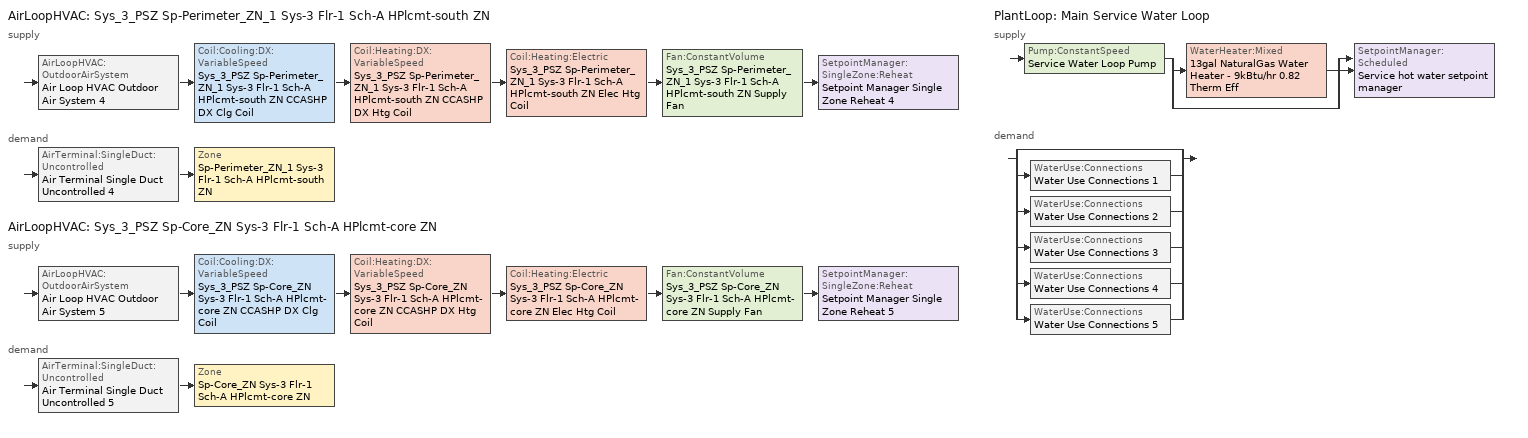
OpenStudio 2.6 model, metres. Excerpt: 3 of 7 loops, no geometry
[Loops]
AirLoopHVAC 'Sys_3_PSZ Sp-Perimeter_ZN_1 Sys-3 Flr-1 Sch-A HPlcmt-south ZN'
 supply: AirLoopHVAC:OutdoorAirSystem 'Air Loop HVAC Outdoor Air System 4' > Coil:Cooling:DX:VariableSpeed 'Sys_3_PSZ Sp-Perimeter_ZN_1 Sys-3 Flr-1 Sch-A HPlcmt-south ZN CCASHP DX Clg Coil' > Coil:Heating:DX:VariableSpeed 'Sys_3_PSZ Sp-Perimeter_ZN_1 Sys-3 Flr-1 Sch-A HPlcmt-south ZN CCASHP DX Htg Coil' > Coil:Heating:Electric 'Sys_3_PSZ Sp-Perimeter_ZN_1 Sys-3 Flr-1 Sch-A HPlcmt-south ZN Elec Htg Coil' > Fan:ConstantVolume 'Sys_3_PSZ Sp-Perimeter_ZN_1 Sys-3 Flr-1 Sch-A HPlcmt-south ZN Supply Fan' > SetpointManager:SingleZone:Reheat 'Setpoint Manager Single Zone Reheat 4'
 demand: AirTerminal:SingleDuct:Uncontrolled 'Air Terminal Single Duct Uncontrolled 4' > Zone 'Sp-Perimeter_ZN_1 Sys-3 Flr-1 Sch-A HPlcmt-south ZN'
AirLoopHVAC 'Sys_3_PSZ Sp-Core_ZN Sys-3 Flr-1 Sch-A HPlcmt-core ZN'
 supply: AirLoopHVAC:OutdoorAirSystem 'Air Loop HVAC Outdoor Air System 5' > Coil:Cooling:DX:VariableSpeed 'Sys_3_PSZ Sp-Core_ZN Sys-3 Flr-1 Sch-A HPlcmt-core ZN CCASHP DX Clg Coil' > Coil:Heating:DX:VariableSpeed 'Sys_3_PSZ Sp-Core_ZN Sys-3 Flr-1 Sch-A HPlcmt-core ZN CCASHP DX Htg Coil' > Coil:Heating:Electric 'Sys_3_PSZ Sp-Core_ZN Sys-3 Flr-1 Sch-A HPlcmt-core ZN Elec Htg Coil' > Fan:ConstantVolume 'Sys_3_PSZ Sp-Core_ZN Sys-3 Flr-1 Sch-A HPlcmt-core ZN Supply Fan' > SetpointManager:SingleZone:Reheat 'Setpoint Manager Single Zone Reheat 5'
 demand: AirTerminal:SingleDuct:Uncontrolled 'Air Terminal Single Duct Uncontrolled 5' > Zone 'Sp-Core_ZN Sys-3 Flr-1 Sch-A HPlcmt-core ZN'
PlantLoop 'Main Service Water Loop'
 supply: Pump:ConstantSpeed 'Service Water Loop Pump' > split
  | WaterHeater:Mixed '13gal NaturalGas Water Heater - 9kBtu/hr 0.82 Therm Eff'
  | bypass
  join > SetpointManager:Scheduled 'Service hot water setpoint manager'
 demand: split
  | bypass
  | WaterUse:Connections 'Water Use Connections 1'
  | WaterUse:Connections 'Water Use Connections 2'
  | WaterUse:Connections 'Water Use Connections 3'
  | WaterUse:Connections 'Water Use Connections 4'
  | WaterUse:Connections 'Water Use Connections 5'
[Sizing:Zone] Zone Cooling Design Supply Air Temperature Input Method=SupplyAirTemperature; Zone Cooling Design Supply Air Temperature {C}=13; Zone Cooling Design Supply Air Temperature Difference {deltaC}=11.11; Zone Heating Design Supply Air Temperature Input Method=SupplyAirTemperature; Zone Heating Design Supply Air Temperature {C}=43; Zone Heating Design Supply Air Temperature Difference {deltaC}=11.11; Zone Cooling Design Supply Air Humidity Ratio {kg-H2O/kg-air}=0.0085; Zone Heating Design Supply Air Humidity Ratio {kg-H2O/kg-air}=0.008; Zone Heating Sizing Factor=1.3; Zone Cooling Sizing Factor=1.1; Cooling Design Air Flow Method=DesignDay; Heating Design Air Flow Method=DesignDay; Account for Dedicated Outdoor Air System=No; Dedicated Outdoor Air System Control Strategy=NeutralSupplyAir; Dedicated Outdoor Air Low Setpoint Temperature for Design {C}=autosize; Dedicated Outdoor Air High Setpoint Temperature for Design {C}=autosize
Sp-Perimeter_ZN_1 Sys-3 Flr-1 Sch-A HPlcmt-south ZN; Sp-Core_ZN Sys-3 Flr-1 Sch-A HPlcmt-core ZN
[Zone equipment]
Sp-Perimeter_ZN_1 Sys-3 Flr-1 Sch-A HPlcmt-south ZN: Air Terminal Single Duct Uncontrolled 4, Sp-Perimeter_ZN_1 Sys-3 Flr-1 Sch-A HPlcmt-south ZN Elec Baseboard
Sp-Core_ZN Sys-3 Flr-1 Sch-A HPlcmt-core ZN: Air Terminal Single Duct Uncontrolled 5, Sp-Core_ZN Sys-3 Flr-1 Sch-A HPlcmt-core ZN Elec Baseboard
[PlantLoop]
Main Service Water Loop: Glycol Concentration=0; Maximum Loop Temperature {C}=60; Minimum Loop Temperature {C}=10; Plant Loop Volume {m3}=Autocalculate; Load Distribution Scheme=Optimal
[Sizing:Plant]
Main Service Water Loop: Loop Type=Heating; Design Loop Exit Temperature {C}=60; Loop Design Temperature Difference {deltaC}=5; Sizing Option=NonCoincident; Zone Timesteps in Averaging Window=1; Coincident Sizing Factor Mode=None
[AirLoopHVAC] Design Supply Air Flow Rate {m3/s}=AutoSize
Name | Availability Schedule
Sys_3_PSZ Sp-Perimeter_ZN_1 Sys-3 Flr-1 Sch-A HPlcmt-south ZN | Sys_3_PSZ Sp-Perimeter_ZN_1 Sys-3 Flr-1 Sch-A HPlcmt-south ZN Occ Sch
Sys_3_PSZ Sp-Core_ZN Sys-3 Flr-1 Sch-A HPlcmt-core ZN | Always On Discrete
[Sizing:System] Type of Load to Size On=Sensible; Design Outdoor Air Flow Rate {m3/s}=Autosize; Minimum System Air Flow Ratio=1; Preheat Design Temperature {C}=7; Preheat Design Humidity Ratio {kg-H2O/kg-Air}=0.008; Precool Design Temperature {C}=13; Precool Design Humidity Ratio {kg-H2O/kg-Air}=0.008; Central Cooling Design Supply Air Temperature {C}=13; Central Heating Design Supply Air Temperature {C}=43; Sizing Option=NonCoincident; 100% Outdoor Air in Cooling=No; 100% Outdoor Air in Heating=No; Central Cooling Design Supply Air Humidity Ratio {kg-H2O/kg-Air}=0.0085; Central Heating Design Supply Air Humidity Ratio {kg-H2O/kg-Air}=0.008; Cooling Design Air Flow Method=DesignDay; Cooling Design Air Flow Rate {m3/s}=0; Heating Design Air Flow Method=DesignDay; Heating Design Air Flow Rate {m3/s}=0; System Outdoor Air Method=ZoneSum; Zone Maximum Outdoor Air Fraction=1; Cooling Supply Air Flow Rate Per Floor Area {m3/s-m2}=0.00996765; Cooling Fraction of Autosized Cooling Supply Air Flow Rate=1; Cooling Supply Air Flow Rate Per Unit Cooling Capacity {m3/s-W}=3.94755e-05; Heating Supply Air Flow Rate Per Floor Area {m3/s-m2}=0.00996765; Heating Fraction of Autosized Heating Supply Air Flow Rate=1; Heating Fraction of Autosized Cooling Supply Air Flow Rate=1; Heating Supply Air Flow Rate Per Unit Heating Capacity {m3/s-W}=3.15882e-05; Cooling Design Capacity Method=CoolingDesignCapacity; Cooling Design Capacity {W}=autosize; Cooling Design Capacity Per Floor Area {W/m2}=234.7; Fraction of Autosized Cooling Design Capacity=1; Heating Design Capacity Method=HeatingDesignCapacity; Heating Design Capacity {W}=autosize; Heating Design Capacity Per Floor Area {W/m2}=157; Fraction of Autosized Heating Design Capacity=1; Central Cooling Capacity Control Method=OnOff
Sys_3_PSZ Sp-Perimeter_ZN_1 Sys-3 Flr-1 Sch-A HPlcmt-south ZN; Sys_3_PSZ Sp-Core_ZN Sys-3 Flr-1 Sch-A HPlcmt-core ZN
[Controller:OutdoorAir] Minimum Outdoor Air Flow Rate {m3/s}=autosize; Maximum Outdoor Air Flow Rate {m3/s}=Autosize; Economizer Control Type=NoEconomizer; Economizer Control Action Type=ModulateFlow; Economizer Maximum Limit Dry-Bulb Temperature {C}=28; Economizer Maximum Limit Enthalpy {J/kg}=64000; Economizer Minimum Limit Dry-Bulb Temperature {C}=-100; Lockout Type=NoLockout; Minimum Limit Type=FixedMinimum; High Humidity Control=No; Heat Recovery Bypass Control Type=BypassWhenOAFlowGreaterThanMinimum
Name | Minimum Outdoor Air Schedule | Controller Mechanical Ventilation
Controller Outdoor Air 4 | Sys_3_PSZ Sp-Perimeter_ZN_1 Sys-3 Flr-1 Sch-A HPlcmt-south ZN Occ Sch | Controller Mechanical Ventilation 4
Controller Outdoor Air 5 | Always On Discrete | Controller Mechanical Ventilation 5
[Controller:MechanicalVentilation] Availability Schedule=Always On Discrete; System Outdoor Air Method=ZoneSum
Controller Mechanical Ventilation 4; Controller Mechanical Ventilation 5
[AirLoopHVAC:OutdoorAirSystem]
Name | Controller
Air Loop HVAC Outdoor Air System 4 | Controller Outdoor Air 4
Air Loop HVAC Outdoor Air System 5 | Controller Outdoor Air 5
[SetpointManager:SingleZone:Reheat] Minimum Supply Air Temperature {C}=13; Maximum Supply Air Temperature {C}=43
Name | Control Zone
Setpoint Manager Single Zone Reheat 4 | Sp-Perimeter_ZN_1 Sys-3 Flr-1 Sch-A HPlcmt-south ZN
Setpoint Manager Single Zone Reheat 5 | Sp-Core_ZN Sys-3 Flr-1 Sch-A HPlcmt-core ZN
[AirTerminal:SingleDuct:Uncontrolled] Availability Schedule=Always On Discrete; Maximum Air Flow Rate {m3/s}=AutoSize
Air Terminal Single Duct Uncontrolled 4; Air Terminal Single Duct Uncontrolled 5
[SetpointManager:Scheduled]
Service hot water setpoint manager: Control Variable=Temperature; Schedule=Service Water Loop Temp - 140F
[Pump:ConstantSpeed]
Service Water Loop Pump: Rated Flow Rate {m3/s}=autosize; Rated Pump Head {Pa}=41.0142; Rated Power Consumption {W}=autosize; Motor Efficiency=0.7; Fraction of Motor Inefficiencies to Fluid Stream=0; Pump Control Type=Intermittent; Design Power Sizing Method=PowerPerFlowPerPressure; Design Electric Power per Unit Flow Rate {W/(m3/s)}=348701.1; Design Shaft Power per Unit Flow Rate per Unit Head {W-s/m3-Pa}=1.28205
[WaterHeater:Mixed]
13gal NaturalGas Water Heater - 9kBtu/hr 0.82 Therm Eff: Tank Volume {m3}=0.0483791; Setpoint Temperature Schedule=Service Water Loop Temp - 140F; Deadband Temperature Difference {deltaC}=2; Maximum Temperature Limit {C}=82.2222; Heater Control Type=Cycle; Heater Maximum Capacity {W}=2527.81; Heater Fuel Type=NaturalGas; Heater Thermal Efficiency=0.82; Part Load Factor Curve=SWH-EFFFPLR-NECB2011; Off Cycle Parasitic Fuel Consumption Rate {W}=20; Off Cycle Parasitic Fuel Type=NaturalGas; Off Cycle Parasitic Heat Fraction to Tank=0.8; On Cycle Parasitic Fuel Type=NaturalGas; On Cycle Parasitic Heat Fraction to Tank=0; Ambient Temperature Indicator=Schedule; Ambient Temperature Schedule=Water Heater Ambient Temp Schedule - 70F; Off Cycle Loss Coefficient to Ambient Temperature {W/K}=0.503439; On Cycle Loss Coefficient to Ambient Temperature {W/K}=0.503439; Use Side Effectiveness=1; Source Side Effectiveness=1; Use Side Design Flow Rate {m3/s}=autosize; Source Side Design Flow Rate {m3/s}=autosize; Indirect Water Heating Recovery Time {hr}=1.5; Source Side Flow Control Mode=IndirectHeatPrimarySetpoint
[WaterUse:Connections]
Name | Water Use Equipment Name 1
Water Use Connections 1 | Core_zn Service Water Use 0.06gal/min
Water Use Connections 2 | Perimeter_zn_1 Service Water Use 0.04gal/min
Water Use Connections 3 | Perimeter_zn_2 Service Water Use 0.03gal/min
Water Use Connections 4 | Perimeter_zn_3 Service Water Use 0.04gal/min
Water Use Connections 5 | Perimeter_zn_4 Service Water Use 0.03gal/min
[WaterUse:Equipment:Definition]
Name | Peak Flow Rate {m3/s} | Target Temperature Schedule | Sensible Fraction Schedule | Latent Fraction Schedule
Core_zn Service Water Use Def 0.06gal/min | 3.57689e-06 | Schedule Ruleset 5 | Schedule Ruleset 3 | Schedule Ruleset 4
Perimeter_zn_1 Service Water Use Def 0.04gal/min | 2.71152e-06 | Schedule Ruleset 8 | Schedule Ruleset 6 | Schedule Ruleset 7
Perimeter_zn_2 Service Water Use Def 0.03gal/min | 1.60851e-06 | Schedule Ruleset 11 | Schedule Ruleset 9 | Schedule Ruleset 10
Perimeter_zn_3 Service Water Use Def 0.04gal/min | 2.71152e-06 | Schedule Ruleset 14 | Schedule Ruleset 12 | Schedule Ruleset 13
Perimeter_zn_4 Service Water Use Def 0.03gal/min | 1.60851e-06 | Schedule Ruleset 17 | Schedule Ruleset 15 | Schedule Ruleset 16
[WaterUse:Equipment] Flow Rate Fraction Schedule=NECB-A-Service Water Heating
Name | Water Use Equipment Definition | Space
Core_zn Service Water Use 0.06gal/min | Core_zn Service Water Use Def 0.06gal/min | Core_ZN
Perimeter_zn_1 Service Water Use 0.04gal/min | Perimeter_zn_1 Service Water Use Def 0.04gal/min | Perimeter_ZN_1
Perimeter_zn_2 Service Water Use 0.03gal/min | Perimeter_zn_2 Service Water Use Def 0.03gal/min | Perimeter_ZN_2
Perimeter_zn_3 Service Water Use 0.04gal/min | Perimeter_zn_3 Service Water Use Def 0.04gal/min | Perimeter_ZN_3
Perimeter_zn_4 Service Water Use 0.03gal/min | Perimeter_zn_4 Service Water Use Def 0.03gal/min | Perimeter_ZN_4
[Fan:ConstantVolume] Availability Schedule=Always On Discrete; Fan Efficiency=0.39975; Pressure Rise {Pa}=640; Maximum Flow Rate {m3/s}=AutoSize; Motor Efficiency=0.615
Sys_3_PSZ Sp-Core_ZN Sys-3 Flr-1 Sch-A HPlcmt-core ZN Supply Fan; Sys_3_PSZ Sp-Perimeter_ZN_1 Sys-3 Flr-1 Sch-A HPlcmt-south ZN Supply Fan
[Coil:Cooling:DX:VariableSpeed] Nominal Speed Level=1; Rated Air Flow Rate At Selected Nominal Speed Level {m3/s}=autosize; Nominal Time for Condensate to Begin Leaving the Coil {s}=0; Initial Moisture Evaporation Rate Divided by Steady-State AC Latent Capacity=0; Condenser Type=AirCooled; Evaporative Condenser Pump Rated Power Consumption {W}=0; Crankcase Heater Capacity {W}=1e-06; Maximum Outdoor Dry-Bulb Temperature for Crankcase Heater Operation {C}=10; Basin Heater Capacity {W/K}=1e-06; Basin Heater Setpoint Temperature {C}=2
Name | Gross Rated Total Cooling Capacity At Selected Nominal Speed Level {W} | Energy Part Load Fraction Curve
Sys_3_PSZ Sp-Core_ZN Sys-3 Flr-1 Sch-A HPlcmt-core ZN CCASHP DX Clg Coil | 5145.6 | Mitsubishi Hyper Heating VRF CPLFFPLR curve
Sys_3_PSZ Sp-Perimeter_ZN_1 Sys-3 Flr-1 Sch-A HPlcmt-south ZN CCASHP DX Clg Coil | 8238.49 | Mitsubishi Hyper Heating VRF CPLFFPLR curve 1
[Coil:Heating:Electric] Availability Schedule=Always On Discrete
Sys_3_PSZ Sp-Core_ZN Sys-3 Flr-1 Sch-A HPlcmt-core ZN Elec Htg Coil; Sys_3_PSZ Sp-Perimeter_ZN_1 Sys-3 Flr-1 Sch-A HPlcmt-south ZN Elec Htg Coil
[Coil:Heating:DX:VariableSpeed] Nominal Speed Level=1; Rated Air Flow Rate At Selected Nominal Speed Level {m3/s}=autosize; Minimum Outdoor Dry-Bulb Temperature for Compressor Operation {C}=-20; Maximum Outdoor Dry-Bulb Temperature for Defrost Operation {C}=5; Crankcase Heater Capacity {W}=1e-06; Maximum Outdoor Dry-Bulb Temperature for Crankcase Heater Operation {C}=10; Defrost Strategy=resistive; Defrost Control=timed; Defrost Time Period Fraction=0; Resistive Defrost Heater Capacity {W}=1e-06
Name | Rated Heating Capacity At Selected Nominal Speed Level {W} | Energy Part Load Fraction Curve
Sys_3_PSZ Sp-Core_ZN Sys-3 Flr-1 Sch-A HPlcmt-core ZN CCASHP DX Htg Coil | 5145.6 | Mitsubishi Hyper Heating VRF HPLFFPLR curve
Sys_3_PSZ Sp-Perimeter_ZN_1 Sys-3 Flr-1 Sch-A HPlcmt-south ZN CCASHP DX Htg Coil | 8238.49 | Mitsubishi Hyper Heating VRF HPLFFPLR curve 1
[ZoneHVAC:Baseboard:Convective:Electric] Availability Schedule=Always On Discrete; Efficiency=1
Name | Nominal Capacity {W}
Sp-Core_ZN Sys-3 Flr-1 Sch-A HPlcmt-core ZN Elec Baseboard | 4595.39
Sp-Perimeter_ZN_1 Sys-3 Flr-1 Sch-A HPlcmt-south ZN Elec Baseboard | 6773.41
[Schedule:Ruleset]
Service Water Loop Temp - 140F: Default Day Schedule=Service Water Loop Temp - 140F Default
Water Heater Ambient Temp Schedule - 70F: Default Day Schedule=Water Heater Ambient Temp Schedule - 70F Default
Schedule Ruleset 3: Default Day Schedule=Schedule Day 5
Schedule Ruleset 4: Default Day Schedule=Schedule Day 6
Schedule Ruleset 5: Default Day Schedule=Schedule Day 7
NECB-A-Service Water Heating: Default Day Schedule=NECB-A-Service Water Heating Default
Schedule Ruleset 6: Default Day Schedule=Schedule Day 8
Schedule Ruleset 7: Default Day Schedule=Schedule Day 9
Schedule Ruleset 8: Default Day Schedule=Schedule Day 10
Schedule Ruleset 9: Default Day Schedule=Schedule Day 11
Schedule Ruleset 10: Default Day Schedule=Schedule Day 12
Schedule Ruleset 11: Default Day Schedule=Schedule Day 13
Schedule Ruleset 12: Default Day Schedule=Schedule Day 14
Schedule Ruleset 13: Default Day Schedule=Schedule Day 15
Schedule Ruleset 14: Default Day Schedule=Schedule Day 16
Schedule Ruleset 15: Default Day Schedule=Schedule Day 17
Schedule Ruleset 16: Default Day Schedule=Schedule Day 18
Schedule Ruleset 17: Default Day Schedule=Schedule Day 19
Sys_3_PSZ Sp-Perimeter_ZN_1 Sys-3 Flr-1 Sch-A HPlcmt-south ZN Occ Sch: Default Day Schedule=Sys_3_PSZ Sp-Perimeter_ZN_1 Sys-3 Flr-1 Sch-A HPlcmt-south ZN Occ Sch Default; Summer Design Day Schedule=Sys_3_PSZ Sp-Perimeter_ZN_1 Sys-3 Flr-1 Sch-A HPlcmt-south ZN Occ Sch Summer Design Day; Winter Design Day Schedule=Sys_3_PSZ Sp-Perimeter_ZN_1 Sys-3 Flr-1 Sch-A HPlcmt-south ZN Occ Sch Winter Design Day
[Schedule:Day]
Service Water Loop Temp - 140F Default; Schedule Day 7; Schedule Day 10; Schedule Day 13; Schedule Day 16; Schedule Day 19: 24, 0, 60
Water Heater Ambient Temp Schedule - 70F Default: 24, 0, 21.1111
Schedule Day 5; Schedule Day 8; Schedule Day 11; Schedule Day 14; Schedule Day 17: 24, 0, 0.2
Schedule Day 6; NECB-A-Service Water Heating Sat Day; NECB-A-Service Water Heating Sun|Hol Day; Schedule Day 9; Schedule Day 12; Schedule Day 15; Schedule Day 18: 24, 0, 0.05
NECB-A-Service Water Heating Default; NECB-A-Service Water Heating Default|Wkdy Day: 7, 0, 0.05, 8, 0, 0.1, 10, 0, 0.5, 16, 0, 0.9, 17, 0, 0.7, 18, 0, 0.5, 19, 0, 0.3, 22, 0, 0.2, 24, 0, 0.05
Sys_3_PSZ Sp-Perimeter_ZN_1 Sys-3 Flr-1 Sch-A HPlcmt-south ZN Occ Sch Default; Sys_3_PSZ Sp-Perimeter_ZN_1 Sys-3 Flr-1 Sch-A HPlcmt-south ZN Occ Sch Winter Design Day; Sys_3_PSZ Sp-Perimeter_ZN_1 Sys-3 Flr-1 Sch-A HPlcmt-south ZN Occ Sch Summer Design Day: 24, 0, 1
Sys_3_PSZ Sp-Perimeter_ZN_1 Sys-3 Flr-1 Sch-A HPlcmt-south ZN Occ Sch Monday; Sys_3_PSZ Sp-Perimeter_ZN_1 Sys-3 Flr-1 Sch-A HPlcmt-south ZN Occ Sch Tuesday; Sys_3_PSZ Sp-Perimeter_ZN_1 Sys-3 Flr-1 Sch-A HPlcmt-south ZN Occ Sch Wednesday; Sys_3_PSZ Sp-Perimeter_ZN_1 Sys-3 Flr-1 Sch-A HPlcmt-south ZN Occ Sch Thursday; Sys_3_PSZ Sp-Perimeter_ZN_1 Sys-3 Flr-1 Sch-A HPlcmt-south ZN Occ Sch Friday: 8, 0, 0, 19, 0, 1, 24, 0, 0
Sys_3_PSZ Sp-Perimeter_ZN_1 Sys-3 Flr-1 Sch-A HPlcmt-south ZN Occ Sch Saturday; Sys_3_PSZ Sp-Perimeter_ZN_1 Sys-3 Flr-1 Sch-A HPlcmt-south ZN Occ Sch Sunday: 24, 0, 0
[Schedule:Rule] Date Specification Type=DateRange; Start Month=1; Start Day=1; End Month=12
Name | Schedule Ruleset | Rule Order | Day Schedule | Apply Monday | Apply Tuesday | Apply Wednesday | Apply Thursday | Apply Friday | End Day | Apply Saturday | Apply Sunday
Schedule Rule 17 | NECB-A-Service Water Heating | 2 | NECB-A-Service Water Heating Default|Wkdy Day | Yes | Yes | Yes | Yes | Yes | 31
Schedule Rule 18 | NECB-A-Service Water Heating | 1 | NECB-A-Service Water Heating Sat Day |  |  |  |  |  | 31 | Yes
Schedule Rule 19 | NECB-A-Service Water Heating | 0 | NECB-A-Service Water Heating Sun|Hol Day |  |  |  |  |  | 31 |  | Yes
Sys_3_PSZ Sp-Perimeter_ZN_1 Sys-3 Flr-1 Sch-A HPlcmt-south ZN Occ Sch Monday Rule | Sys_3_PSZ Sp-Perimeter_ZN_1 Sys-3 Flr-1 Sch-A HPlcmt-south ZN Occ Sch | 6 | Sys_3_PSZ Sp-Perimeter_ZN_1 Sys-3 Flr-1 Sch-A HPlcmt-south ZN Occ Sch Monday | Yes |  |  |  |  | 25
Sys_3_PSZ Sp-Perimeter_ZN_1 Sys-3 Flr-1 Sch-A HPlcmt-south ZN Occ Sch Tuesday Rule | Sys_3_PSZ Sp-Perimeter_ZN_1 Sys-3 Flr-1 Sch-A HPlcmt-south ZN Occ Sch | 5 | Sys_3_PSZ Sp-Perimeter_ZN_1 Sys-3 Flr-1 Sch-A HPlcmt-south ZN Occ Sch Tuesday |  | Yes |  |  |  | 26
Sys_3_PSZ Sp-Perimeter_ZN_1 Sys-3 Flr-1 Sch-A HPlcmt-south ZN Occ Sch Wednesday Rule | Sys_3_PSZ Sp-Perimeter_ZN_1 Sys-3 Flr-1 Sch-A HPlcmt-south ZN Occ Sch | 4 | Sys_3_PSZ Sp-Perimeter_ZN_1 Sys-3 Flr-1 Sch-A HPlcmt-south ZN Occ Sch Wednesday |  |  | Yes |  |  | 27
Sys_3_PSZ Sp-Perimeter_ZN_1 Sys-3 Flr-1 Sch-A HPlcmt-south ZN Occ Sch Thursday Rule | Sys_3_PSZ Sp-Perimeter_ZN_1 Sys-3 Flr-1 Sch-A HPlcmt-south ZN Occ Sch | 3 | Sys_3_PSZ Sp-Perimeter_ZN_1 Sys-3 Flr-1 Sch-A HPlcmt-south ZN Occ Sch Thursday |  |  |  | Yes |  | 28
Sys_3_PSZ Sp-Perimeter_ZN_1 Sys-3 Flr-1 Sch-A HPlcmt-south ZN Occ Sch Friday Rule | Sys_3_PSZ Sp-Perimeter_ZN_1 Sys-3 Flr-1 Sch-A HPlcmt-south ZN Occ Sch | 2 | Sys_3_PSZ Sp-Perimeter_ZN_1 Sys-3 Flr-1 Sch-A HPlcmt-south ZN Occ Sch Friday |  |  |  |  | Yes | 29
Sys_3_PSZ Sp-Perimeter_ZN_1 Sys-3 Flr-1 Sch-A HPlcmt-south ZN Occ Sch Saturday Rule | Sys_3_PSZ Sp-Perimeter_ZN_1 Sys-3 Flr-1 Sch-A HPlcmt-south ZN Occ Sch | 1 | Sys_3_PSZ Sp-Perimeter_ZN_1 Sys-3 Flr-1 Sch-A HPlcmt-south ZN Occ Sch Saturday |  |  |  |  |  | 30 | Yes
Sys_3_PSZ Sp-Perimeter_ZN_1 Sys-3 Flr-1 Sch-A HPlcmt-south ZN Occ Sch Sunday Rule | Sys_3_PSZ Sp-Perimeter_ZN_1 Sys-3 Flr-1 Sch-A HPlcmt-south ZN Occ Sch | 0 | Sys_3_PSZ Sp-Perimeter_ZN_1 Sys-3 Flr-1 Sch-A HPlcmt-south ZN Occ Sch Sunday |  |  |  |  |  | 31 |  | Yes
[Schedule:Constant]
Always On Discrete: Value=1
[Curve:Cubic]
SWH-EFFFPLR-NECB2011: Coefficient1 Constant=0.7576; Coefficient2 x=1.0071; Coefficient3 x**2=-1.4443; Coefficient4 x**3=0.6844; Minimum Value of x=0; Maximum Value of x=1
[Table:MultiVariableLookup]
Mitsubishi Hyper Heating VRF CPLFFPLR curve; Mitsubishi Hyper Heating VRF CPLFFPLR curve 1: LinearInterpolationOfTable, 2, cubic, SingleLineIndependentVariableWithMatrix, 1, 0, 1, Dimensionless, Dimensionless, 1, 0.1, 0.865, 0.2, 0.88, 0.3, 0.895, 0.4, 0.91, 0.5, 1.154, 0.6, 1.144, 0.7, 1.119, 0.8, 1.087, 0.9, 1.052, 1, 1.015
Mitsubishi Hyper Heating VRF HPLFFPLR curve; Mitsubishi Hyper Heating VRF HPLFFPLR curve 1: LinearInterpolationOfTable, 2, cubic, SingleLineIndependentVariableWithMatrix, 1, 0, 1, Dimensionless, Dimensionless, 1, 0.1, 0.865, 0.2, 0.88, 0.3, 0.895, 0.4, 0.91, 0.5, 0.856226, 0.6, 0.918821, 0.7, 0.958967, 0.8, 0.983081, 0.9, 0.996186, 1, 1.00203
